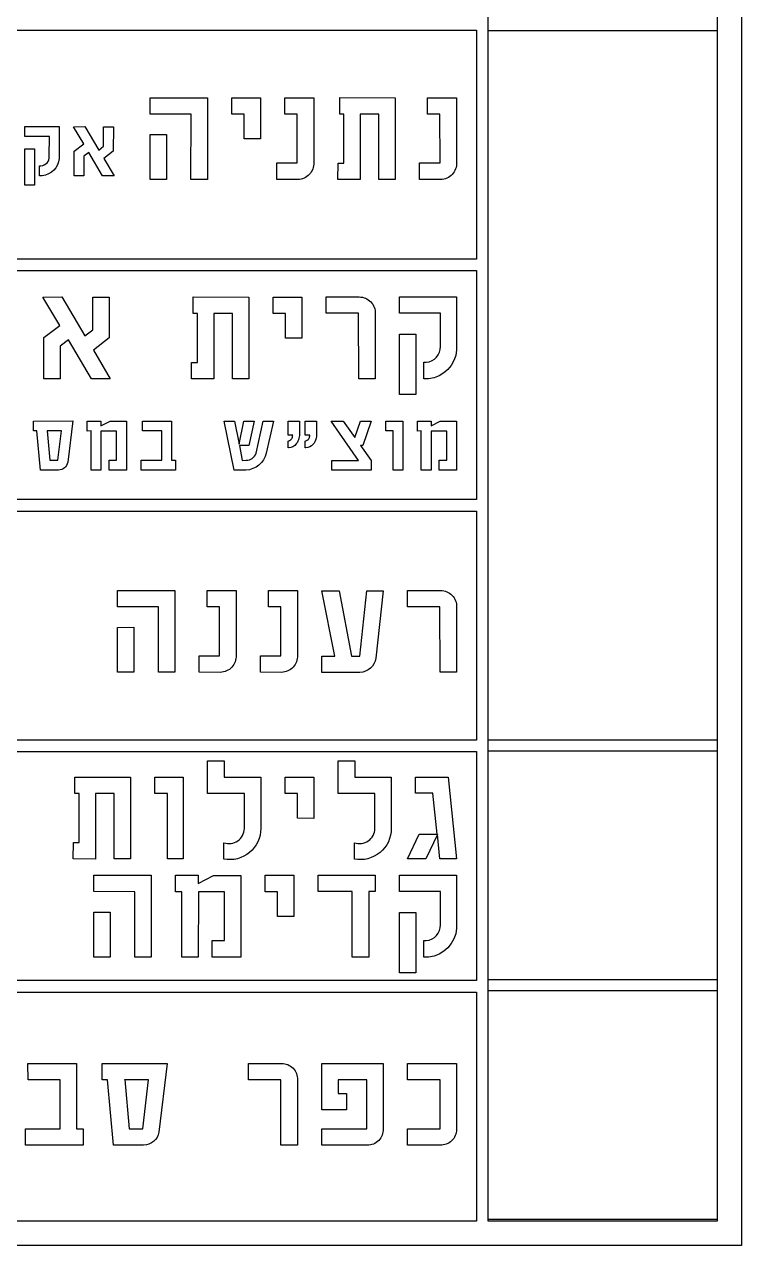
# Model space of a CAD drawing. Extents: x -700 to 500, y 1 to 601.
# Drawn here: x -419.2 to -200, y 0.6 to 373.9 of the extents above; entities that cross this region are included whole.
import ezdxf

# ---------------------------------------------------------------- set-up
doc = ezdxf.new("R2010")
doc.units = 0
doc.header["$MEASUREMENT"] = 0

msp = doc.modelspace()

# ---------------------------------------------------------------- linework, layer by layer
at = {"color": 2}
msp.add_lwpolyline([(-700, 0.6287), (-700, 600.629), (-200, 600.629), (-200, 0.6287)], close=True, dxfattribs=at)
at = {"color": 18, "true_color": 0x000000}
for points in [[(-277.5, 8.1287), (-277.5, 445.629), (-207.5, 445.629), (-207.5, 8.1287)], [(-692.5, 302.129), (-692.5, 372.129), (-281, 372.129), (-281, 302.129)], [(-277.504, 155.062), (-277.504, 372.062), (-207.504, 372.062), (-207.504, 155.062)], [(-380.762, 351.491), (-363.275, 351.479), (-363.269, 326.503), (-368.311, 326.497), (-368.298, 346.48), (-380.768, 346.486)], [(-355.819, 351.485), (-347.061, 351.485), (-347.066, 338.887), (-352.065, 338.906), (-352.06, 346.48), (-355.85, 346.468)], [(-322.858, 351.503), (-305.859, 351.479), (-305.865, 326.473), (-310.877, 326.479), (-310.877, 346.456), (-316.541, 346.456), (-316.553, 326.454), (-323.377, 326.467), (-323.358, 331.49), (-321.57, 331.478), (-321.589, 346.456), (-322.858, 346.456)], [(-404.188, 342.621), (-400.717, 342.628), (-396.483, 335.483), (-395.015, 336.63), (-395.019, 342.621), (-392.041, 342.617), (-392.049, 335.106), (-394.931, 332.865), (-391.833, 327.624), (-395.308, 327.621), (-399.523, 334.773), (-401.051, 333.594), (-401.051, 327.632), (-404.054, 327.613), (-404.046, 335.165), (-401.062, 337.369)], [(-380.774, 340.236), (-375.781, 340.254), (-375.775, 326.515), (-380.774, 326.497)], [(-419.107, 324.717), (-419.107, 335.828), (-416.108, 335.828), (-416.108, 324.717)], [(-692.5, 228.629), (-692.5, 298.629), (-281, 298.629), (-281, 228.629)], [(-413.562, 290.562), (-407.775, 290.574), (-400.72, 278.666), (-398.271, 280.576), (-398.278, 290.562), (-393.315, 290.556), (-393.328, 278.037), (-398.132, 274.302), (-392.968, 265.568), (-398.76, 265.562), (-405.785, 277.482), (-408.331, 275.516), (-408.331, 265.58), (-413.336, 265.549), (-413.323, 278.135), (-408.349, 281.809)], [(-367.629, 290.58), (-350.63, 290.556), (-350.636, 265.549), (-355.647, 265.556), (-355.647, 285.532), (-361.312, 285.532), (-361.323, 265.531), (-368.147, 265.543), (-368.129, 270.567), (-366.341, 270.554), (-366.359, 285.532), (-367.629, 285.532)], [(-343.181, 290.562), (-334.422, 290.562), (-334.428, 277.964), (-339.427, 277.982), (-339.421, 285.557), (-343.211, 285.545)], [(-304.567, 260.722), (-304.567, 279.24), (-299.569, 279.24), (-299.569, 260.722)], [(-400.023, 252.653), (-395.841, 252.653), (-395.845, 251.147), (-393.018, 252.62), (-388.033, 252.627), (-388.025, 237.645), (-393.317, 237.642), (-393.317, 240.71), (-391.04, 240.707), (-391.04, 249.602), (-395.822, 249.602), (-395.834, 237.653), (-398.84, 237.645), (-398.852, 249.609), (-400.023, 249.602)], [(-383.146, 252.653), (-374.258, 252.653), (-374.258, 240.674), (-373.049, 240.674), (-373.049, 237.653), (-383.57, 237.653), (-383.574, 240.67), (-377.242, 240.67), (-377.234, 249.675), (-383.139, 249.668)], [(-325.479, 252.605), (-321.758, 252.609), (-318.201, 247.577), (-316.443, 252.594), (-313.225, 252.601), (-315.788, 245.174), (-316.484, 245.178), (-313.235, 240.597), (-313.239, 237.634), (-325.259, 237.627), (-325.248, 240.626), (-317.125, 240.63)], [(-308.763, 252.638), (-303.562, 252.638), (-303.551, 237.653), (-306.48, 237.645), (-306.48, 249.639), (-308.773, 249.635)], [(-299.1, 252.653), (-294.917, 252.653), (-294.921, 251.147), (-292.094, 252.62), (-287.109, 252.627), (-287.102, 237.645), (-292.394, 237.642), (-292.394, 240.71), (-290.116, 240.707), (-290.116, 249.602), (-294.898, 249.602), (-294.91, 237.653), (-297.916, 237.645), (-297.928, 249.609), (-299.1, 249.602)], [(-412.261, 249.679), (-411.466, 240.681), (-408.968, 240.67), (-407.884, 249.675), (-412.29, 249.664)], [(-692.5, 155.129), (-692.5, 225.129), (-281, 225.129), (-281, 155.129)], [(-390.729, 200.845), (-373.242, 200.833), (-373.235, 175.857), (-378.277, 175.851), (-378.265, 195.834), (-390.734, 195.84)], [(-390.741, 189.59), (-385.748, 189.609), (-385.742, 175.87), (-390.741, 175.851)], [(-692.5, 81.6287), (-692.5, 151.629), (-281, 151.629), (-281, 81.6287)], [(-277.5, 81.8188), (-277.5, 151.819), (-207.5, 151.819), (-207.5, 81.8188)], [(-403.771, 143.828), (-386.771, 143.803), (-386.777, 118.797), (-391.789, 118.803), (-391.789, 138.78), (-397.453, 138.78), (-397.465, 118.779), (-404.289, 118.791), (-404.271, 123.814), (-402.482, 123.802), (-402.501, 138.78), (-403.771, 138.78)], [(-379.334, 143.785), (-370.666, 143.785), (-370.648, 118.809), (-375.531, 118.797), (-375.531, 138.786), (-379.352, 138.78)], [(-339.519, 143.809), (-330.76, 143.809), (-330.766, 131.212), (-335.765, 131.23), (-335.759, 138.804), (-339.549, 138.792)], [(-299.667, 143.821), (-289.7, 143.821), (-287.124, 118.809), (-292.215, 118.809), (-292.996, 126.298), (-296.506, 118.815), (-302.14, 118.821), (-298.526, 126.396), (-293.015, 126.39), (-294.369, 138.878), (-299.674, 138.902)], [(-397.967, 113.808), (-380.48, 113.796), (-380.474, 88.8206), (-385.516, 88.8145), (-385.503, 108.797), (-397.973, 108.803)], [(-373.056, 113.802), (-366.085, 113.802), (-366.091, 111.294), (-361.379, 113.747), (-353.072, 113.76), (-353.06, 88.79), (-361.88, 88.7839), (-361.88, 93.8987), (-358.083, 93.8926), (-358.083, 108.718), (-366.055, 108.718), (-366.073, 88.8022), (-371.084, 88.79), (-371.103, 108.73), (-373.056, 108.718)], [(-345.609, 113.802), (-336.851, 113.802), (-336.856, 101.205), (-341.855, 101.223), (-341.85, 108.797), (-345.64, 108.785)], [(-329.425, 113.827), (-311.987, 113.833), (-312.005, 108.858), (-313.897, 108.816), (-313.934, 88.8145), (-319.061, 88.8083), (-319.043, 108.871), (-329.431, 108.852)], [(-397.979, 102.553), (-392.986, 102.572), (-392.98, 88.8328), (-397.979, 88.8145)], [(-304.567, 83.9622), (-304.567, 102.48), (-299.569, 102.48), (-299.569, 83.9622)], [(-277.5, 8.5652), (-277.5, 78.5652), (-207.5, 78.5652), (-207.5, 8.5652)], [(-692.5, 8.1287), (-692.5, 78.1287), (-281, 78.1287), (-281, 8.1287)], [(-418.14, 56.2972), (-403.326, 56.2972), (-403.326, 36.3326), (-401.312, 36.3326), (-401.312, 31.2972), (-418.848, 31.2972), (-418.854, 36.3265), (-408.301, 36.3265), (-408.288, 51.3351), (-418.128, 51.3229)], [(-388.546, 51.3412), (-387.222, 36.3448), (-383.059, 36.3265), (-381.252, 51.3351), (-388.595, 51.3168)]]:
    msp.add_lwpolyline(points, close=True, dxfattribs=at)
for points in [[(-339.641, 351.491), (-330.796, 351.485), (-330.802, 331.661, -0.423269), (-335.654, 326.485), (-342.1, 326.491), (-342.112, 331.539), (-335.85, 331.551), (-335.862, 346.468), (-339.634, 346.498)], [(-295.969, 351.491), (-287.124, 351.485), (-287.13, 331.661, -0.423269), (-291.982, 326.485), (-298.428, 326.491), (-298.44, 331.539), (-292.178, 331.551), (-292.19, 346.468), (-295.962, 346.498)], [(-419.104, 342.635), (-408.645, 342.635), (-408.641, 332.905, -0.365465), (-413.764, 327.628), (-414.64, 327.628), (-414.64, 330.657), (-414.189, 330.657, 0.405472), (-411.614, 333.564), (-411.6, 339.651), (-419.104, 339.651)], [(-326.979, 290.586), (-316.87, 290.568, -0.428657), (-311.994, 285.538), (-311.987, 265.586), (-317.048, 265.574), (-317.06, 285.599), (-327.003, 285.593)], [(-304.562, 290.586), (-287.13, 290.586), (-287.124, 274.369, -0.365465), (-295.662, 265.574), (-297.121, 265.574), (-297.121, 270.621), (-296.371, 270.621, 0.405472), (-292.08, 275.468), (-292.056, 285.612), (-304.562, 285.612)], [(-416.436, 252.653), (-404.475, 252.664), (-405.987, 240.033, -0.36475), (-408.814, 237.685), (-414.326, 237.685), (-415.406, 249.672), (-416.425, 249.672)], [(-358.156, 252.642), (-355.043, 252.645), (-353.626, 245.581), (-352.109, 252.645), (-349, 252.649), (-350.634, 245.153), (-353.523, 245.153), (-352.619, 240.637), (-351.429, 240.648, 0.322769), (-348.389, 242.834), (-346.258, 252.645), (-343.082, 252.645), (-345.338, 242.875, -0.341749), (-351.557, 237.649), (-355.091, 237.653)], [(-338.631, 246.515, 0.0702694), (-337.877, 246.87, 0.057675), (-337.689, 247.042, 0.155979), (-337.265, 247.932, 0.0176158), (-337.225, 248.346), (-338.631, 248.346), (-338.631, 252.594), (-335.174, 252.594), (-335.174, 248.232, -0.0677061), (-335.295, 247.375, -0.117962), (-336.119, 245.636, -0.225415), (-338.47, 244.453), (-338.631, 244.442)], [(-333.387, 246.515, 0.0702694), (-332.632, 246.87, 0.057675), (-332.445, 247.042, 0.14986), (-332.031, 247.873, 0.0154134), (-331.98, 248.346), (-333.387, 248.346), (-333.387, 252.594), (-329.93, 252.594), (-329.93, 248.232, -0.0677061), (-330.051, 247.375, -0.13806), (-331.047, 245.442, -0.203333), (-333.171, 244.457), (-333.387, 244.442)], [(-363.345, 200.845), (-354.5, 200.839), (-354.506, 181.015, -0.423269), (-359.358, 175.839), (-365.804, 175.845), (-365.816, 180.893), (-359.554, 180.905), (-359.566, 195.822), (-363.338, 195.852)], [(-344.609, 200.845), (-335.765, 200.839), (-335.771, 181.015, -0.423269), (-340.623, 175.839), (-347.068, 175.845), (-347.081, 180.893), (-340.818, 180.905), (-340.831, 195.822), (-344.603, 195.852)], [(-328.346, 200.754), (-323.06, 200.76), (-319.196, 180.771), (-316.712, 180.765), (-314.576, 200.76), (-309.559, 200.747), (-311.817, 180.185, -0.362529), (-316.712, 175.809), (-328.309, 175.809), (-328.321, 180.765), (-324.378, 180.777)], [(-302.115, 200.863), (-292.007, 200.845, -0.428657), (-287.131, 195.816), (-287.124, 175.863), (-292.185, 175.851), (-292.196, 195.877), (-302.14, 195.871)], [(-363.229, 148.784), (-358.15, 148.771), (-358.139, 143.754), (-346.987, 143.767), (-346.969, 128.111, -0.471303), (-358.254, 118.754), (-358.242, 123.747, 0.5079), (-351.979, 128.087), (-351.979, 138.774), (-363.229, 138.792)], [(-323.34, 148.784), (-318.262, 148.771), (-318.25, 143.754), (-307.099, 143.767), (-307.08, 128.111, -0.471303), (-318.365, 118.754), (-318.354, 123.747, 0.5079), (-312.091, 128.087), (-312.091, 138.774), (-323.34, 138.792)], [(-304.562, 113.827), (-287.13, 113.827), (-287.124, 97.6096, -0.365465), (-295.662, 88.8145), (-297.121, 88.8145), (-297.121, 93.8621), (-296.371, 93.8621, 0.405472), (-292.08, 98.7083), (-292.056, 108.852), (-304.562, 108.852)], [(-395.504, 56.2972), (-375.57, 56.3156), (-378.091, 35.2645, -0.36475), (-382.803, 31.3522), (-391.988, 31.3522), (-393.789, 51.329), (-395.486, 51.329)], [(-350.725, 56.3217), (-340.616, 56.3033, -0.428657), (-335.74, 51.274), (-335.733, 31.3217), (-340.794, 31.3094), (-340.806, 51.3351), (-350.749, 51.329)], [(-328.277, 56.3156), (-309.601, 56.3156), (-309.582, 36.3204, -0.436033), (-314.435, 31.3156), (-328.314, 31.3156), (-328.314, 36.3265), (-314.508, 36.3387), (-314.526, 51.3229), (-323.291, 51.329), (-323.304, 47.1298), (-320.782, 47.1359), (-320.801, 42.0699), (-328.26, 42.0822)], [(-302.157, 56.3156), (-287.124, 56.3156), (-287.124, 36.1129, -0.426027), (-292.165, 31.3522), (-302.151, 31.34), (-302.163, 36.3143), (-292.184, 36.296), (-292.184, 51.329), (-302.157, 51.329)]]:
    msp.add_lwpolyline(points, format="xyb", close=True, dxfattribs=at)

doc.saveas('drawing.dxf')
